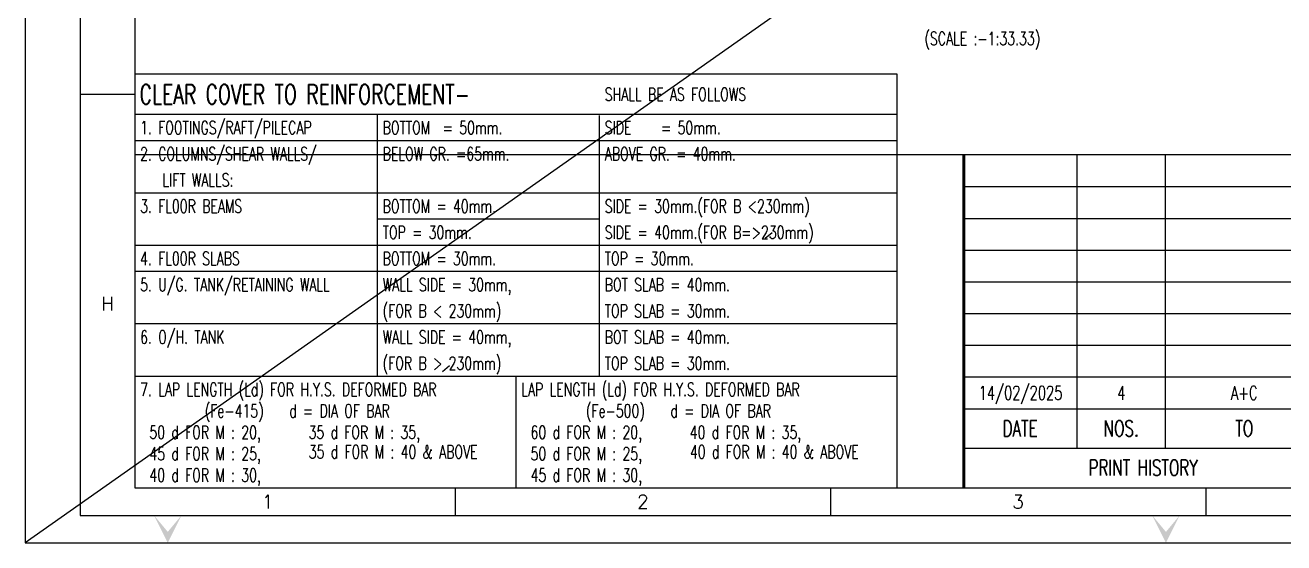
# Model space of a CAD drawing. Header units: millimetres. Extents: x 2843046 to 3042813, y -234641 to -168101.
# Drawn here: x 2843046 to 2867090, y -230084 to -220199 of the extents above; entities that cross this region are included whole.
import ezdxf
from ezdxf.enums import TextEntityAlignment as Align

# ---------------------------------------------------------------- set-up
doc = ezdxf.new("R2010")
doc.units = ezdxf.units.MM
doc.header["$MEASUREMENT"] = 0
for name, color, linetype in [('notes', 1, 'Continuous'), ('PNA', 8, 'Continuous'), ('S-BEAM SIZES', 3, 'Continuous'), ('S-TEXT', 2, 'Continuous'), ('S-TEXT-1', 4, 'Continuous'), ('SCH-LINE', 7, 'Continuous'), ('SCHEDULE LINE', 7, 'Continuous'), ('SHEET', 7, 'Continuous'), ('TEXT', 7, 'Continuous'), ('TEXT (SHEET)', 4, 'Continuous')]:
    doc.layers.add(name, color=color, linetype=linetype)
doc.styles.add('ROMANS', font='simplex.shx', dxfattribs={"width": 0.7})

# ---------------------------------------------------------------- blocks, each defined once
blk = doc.blocks.new('FOLDER')
at = {"layer": 'PNA'}
for points in [[(-1250, 2500), (0, 0), (0, 1000)], [(1250, 2500), (0, 0), (0, 1000)]]:
    blk.add_solid(points, dxfattribs=at)
blk = doc.blocks.new('zw$C05B')
at = {"color": 1}
for p, q in [((81765, 6957), (1968, 6957)), ((16829, 2405), (43026, 2405)), ((16829, 1697), (43026, 1697))]:
    blk.add_line(p, q, dxfattribs=at)
for p, q in [((18873, 1697), (18873, 6957)), ((20456, 1697), (20456, 6957))]:
    blk.add_line(p, q)
at = {"color": 5, "linetype": 'ByBlock', "lineweight": -2}
for p, q in [((16841, 6388), (43026, 6388)), ((16841, 5819), (43026, 5819)), ((16841, 5250), (43026, 5250)), ((16841, 4681), (43026, 4681)), ((16841, 4112), (43026, 4112)), ((16841, 3543), (43026, 3543)), ((16841, 2974), (43026, 2974))]:
    blk.add_line(p, q, dxfattribs=at)
at = {"flags": 128}
blk.add_lwpolyline([(0, 0), (82749, 0), (82749, 58210), (0, 58210)], close=True, dxfattribs=at)
at = {"color": 1, "const_width": 56.6}
blk.add_lwpolyline([(16841, 997), (16841, 6957)], dxfattribs=at)
at = {"layer": 'PNA'}
for p, q in [((984, 8044), (1968, 8044)), ((7716, 984), (7716, 492)), ((14447, 984), (14447, 492)), ((21179, 984), (21179, 492))]:
    blk.add_line(p, q, dxfattribs=at)
at = {"layer": 'PNA', "color": 1}
for points in [[(984, 492), (82257, 492), (82257, 57718), (984, 57718)], [(1968, 984), (81765, 984), (81765, 57226), (1968, 57226)]]:
    blk.add_lwpolyline(points, close=True, dxfattribs=at)
at = {"layer": 'PNA', "xscale": 0.1967862009743818, "yscale": 0.1967862009743818, "zscale": 0.1967862009743818}
for p in [(2558, 0), (20466, 0)]:
    blk.add_blockref('FOLDER', p, dxfattribs=at)
at = {"layer": 'PNA', "style": 'ROMANS'}
for s, p in [('H', (1476, 4291)), ('1', (4351, 738)), ('2', (11082, 738)), ('3', (17814, 738))]:
    blk.add_text(s, height=246, dxfattribs=at).set_placement(p, align=Align.MIDDLE)
at = {"layer": 'TEXT (SHEET)', "color": 4, "style": 'ROMANS', "width": 0.7}
for s, height, p in [('DATE', 283.1, (17851, 2051)), ('NOS.', 283.1, (19664, 2051)), ('TO', 283.1, (21871, 2051)), ('PRINT HISTORY', 283.06, (20058, 1347))]:
    blk.add_text(s, height=height, dxfattribs=at).set_placement(p, align=Align.MIDDLE_CENTER)

msp = doc.modelspace()

# ---------------------------------------------------------------- linework, layer by layer
at = {"layer": 'notes', "color": 4}
for p, q in [((2857181.3, -224268.5, 153353), (2857314.7, -224156.8, 153353)), ((2851016.3, -226809.6, 153353), (2851149.7, -226697.9, 153353))]:
    msp.add_line(p, q, dxfattribs=at)
at = {"layer": 'S-BEAM SIZES', "color": 30, "lineweight": -2}
msp.add_line((2931157.9, -168100.8, 153353), (2843046.1, -230083.7, 153353), dxfattribs=at)
at = {"layer": 'SCH-LINE'}
for p, q in [((2849775.2, -226905.2, 153353), (2849775.2, -221905.2, 153353)), ((2854017.1, -226905.2, 153353), (2854017.1, -221926.9, 153353)), ((2852423.4, -229036, 153353), (2852423.4, -226905.2, 153353))]:
    msp.add_line(p, q, dxfattribs=at)
at = {"layer": 'SCH-LINE', "elevation": 153353}
msp.add_lwpolyline([(2859705.4, -221133.4), (2845141.5, -221133.4), (2845141.5, -229036), (2859705.4, -229036)], close=True, dxfattribs=at)
at = {"layer": 'SCHEDULE LINE', "color": 5}
for p, q in [((2859705.4, -221905.2, 153353), (2845141.5, -221905.2, 153353)), ((2859705.4, -222405.2, 153353), (2845141.5, -222405.2, 153353)), ((2859705.4, -223405.2, 153353), (2845141.5, -223405.2, 153353)), ((2859705.4, -223405.2, 153353), (2845141.5, -223405.2, 153353)), ((2854017.1, -223905.2, 153353), (2849775.2, -223905.2, 153353)), ((2859705.4, -224405.2, 153353), (2845141.5, -224405.2, 153353)), ((2859705.4, -224905.2, 153353), (2845141.5, -224905.2, 153353)), ((2859705.4, -224905.2, 153353), (2845141.5, -224905.2, 153353)), ((2859705.4, -225905.2, 153353), (2845141.5, -225905.2, 153353)), ((2859705.4, -226905.2, 153353), (2845141.5, -226905.2, 153353))]:
    msp.add_line(p, q, dxfattribs=at)

# ---------------------------------------------------------------- block references
at = {"layer": 'SHEET', "xscale": 1.064813359128304, "yscale": 1.064813359128304, "zscale": 1.064813359128304}
msp.add_blockref('zw$C05B', (2843046.1, -230083.7, 153353), dxfattribs=at)

# ---------------------------------------------------------------- texts
at = {"layer": 'S-TEXT', "style": 'ROMANS', "width": 0.7}
msp.add_text('(SCALE :-1:33.33)', height=250, dxfattribs=at).set_placement((2861331, -220452.9, -49.9), align=Align.MIDDLE_CENTER)
msp.add_text('CLEAR COVER TO REINFORCEMENT- ', height=375, dxfattribs=at).set_placement((2845232.4, -221519.3, 134001.2), align=Align.MIDDLE_LEFT)
at = {"layer": 'S-TEXT-1', "style": 'ROMANS', "width": 0.7}
for s, p in [('SHALL BE AS FOLLOWS', (2854117.1, -221519.3, 134001.2)), ('1. FOOTINGS/RAFT/PILECAP', (2845241.5, -222155.2, 134001.2)), ('BOTTOM  = 50mm.', (2849875.2, -222155.2, 134001.2)), ('SIDE    = 50mm.', (2854117.1, -222155.2, 134001.2)), ('2. COLUMNS/SHEAR WALLS/', (2845241.5, -222655.2, 134001.2)), ('BELOW GR. =65mm.', (2849875.2, -222655.2, 134001.2)), ('ABOVE GR. = 40mm.', (2854117.1, -222655.2, 134001.2)), ('LIFT WALLS:', (2845667.8, -223155.2, 134001.2)), ('3. FL00R BEAMS', (2845241.5, -223655.2, 134001.2)), ('BOTTOM = 40mm.', (2849875.2, -223655.2, 134001.2)), ('SIDE = 30mm.(FOR B <230mm)', (2854117.1, -223655.2, 134001.2)), ('TOP = 30mm.', (2849875.2, -224155.2, 134001.2)), ('SIDE = 40mm.(FOR B=>230mm)', (2854117.1, -224155.2, 134001.2)), ('4. FL00R SLABS', (2845241.5, -224655.2, 134001.2)), ('BOTTOM = 30mm.', (2849875.2, -224655.2, 134001.2)), ('TOP = 30mm.', (2854117.1, -224655.2, 134001.2)), ('5. U/G. TANK/RETAINING WALL', (2845241.5, -225155.2, 134001.2)), ('WALL SIDE = 30mm,', (2849875.2, -225155.2, 134001.2)), ('BOT SLAB = 40mm.', (2854117.1, -225155.2, 134001.2)), ('(FOR B < 230mm)', (2849875.2, -225655.2, 134001.2)), ('TOP SLAB = 30mm.', (2854117.1, -225655.2, 134001.2)), ('6. O/H. TANK', (2845241.5, -226155.2, 134001.2)), ('WALL SIDE = 40mm,', (2849875.2, -226155.2, 134001.2)), ('BOT SLAB = 40mm.', (2854117.1, -226155.2, 134001.2)), ('(FOR B > 230mm)', (2849875.2, -226655.2, 134001.2)), ('TOP SLAB = 30mm.', (2854117.1, -226655.2, 134001.2)), ('7. LAP LENGTH (Ld) FOR H.Y.S. DEFORMED BAR', (2845241.5, -227155.2, 134001.2)), ('LAP LENGTH (Ld) FOR H.Y.S. DEFORMED BAR', (2852523.4, -227155.2, 134001.2)), ('(Fe-415)   d = DIA OF BAR', (2846476.5, -227564.3, 134001.2)), ('(Fe-500)   d = DIA OF BAR', (2853758.4, -227564.3, 134001.2)), ('50 d FOR M : 20,', (2845418.9, -227973.3, 134001.2)), ('35 d FOR M : 35,', (2848459, -227973.3, 134001.2)), ('60 d FOR M : 20,', (2852700.9, -227973.3, 134001.2)), ('40 d FOR M : 35,', (2855740.9, -227973.3, 134001.2)), ('45 d FOR M : 25,', (2845418.9, -228382.4, 134001.2)), ('35 d FOR M : 40 & ABOVE', (2848462.8, -228346.7, 134001.2)), ('50 d FOR M : 25,', (2852700.9, -228382.4, 134001.2)), ('40 d FOR M : 40 & ABOVE', (2855744.7, -228346.7, 134001.2)), ('40 d FOR M : 30,', (2845418.9, -228791.5, 134001.2)), ('45 d FOR M : 30,', (2852700.9, -228791.5, 134001.2))]:
    msp.add_text(s, height=250, dxfattribs=at).set_placement(p, align=Align.MIDDLE_LEFT)
at = {"layer": 'TEXT', "color": 2, "style": 'ROMANS', "width": 0.7}
for s, height, p in [('14/02/2025', 261.86, (2862060, -227220.3, 153353)), ('4', 261.9, (2863984.7, -227220.3, 153353)), ('A+C', 261.86, (2866334.7, -227220.3, 153353))]:
    msp.add_text(s, height=height, dxfattribs=at).set_placement(p, align=Align.MIDDLE_CENTER)

doc.saveas('drawing.dxf')
